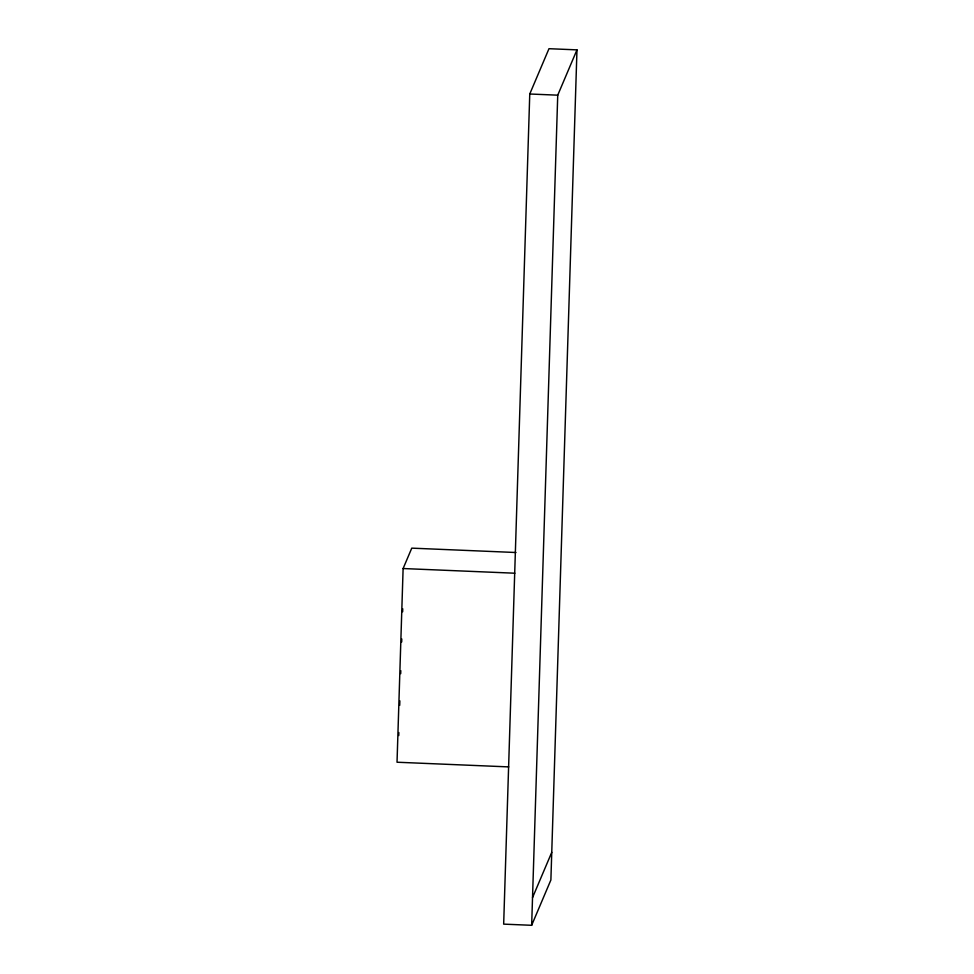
<?xml version="1.0" encoding="UTF-8"?>
<svg xmlns="http://www.w3.org/2000/svg" width="974" height="974" viewBox="0 0 974 974"><rect width="100%" height="100%" fill="white"/><g stroke="black" fill="none" stroke-linecap="round" stroke-linejoin="round"><path stroke-width="1.46" d="M515.94 552.514L411.771 548.143L403.114 568.536L397.027 762.228L508.745 766.903M398.756 735.553L398.853 732.545M399.705 705.371L399.851 700.842M400.704 673.679L400.801 670.66M401.702 641.976L401.787 638.956M402.652 611.794L402.737 608.774M529.759 94.003L503.668 924.131L531.658 925.3L550.882 879.997L576.973 49.869L548.983 48.7L529.759 94.003L557.737 95.172L576.973 49.869M531.658 925.3L557.737 95.172M532.522 897.626L551.759 852.323M403.114 568.536L514.832 573.211"/></g></svg>
